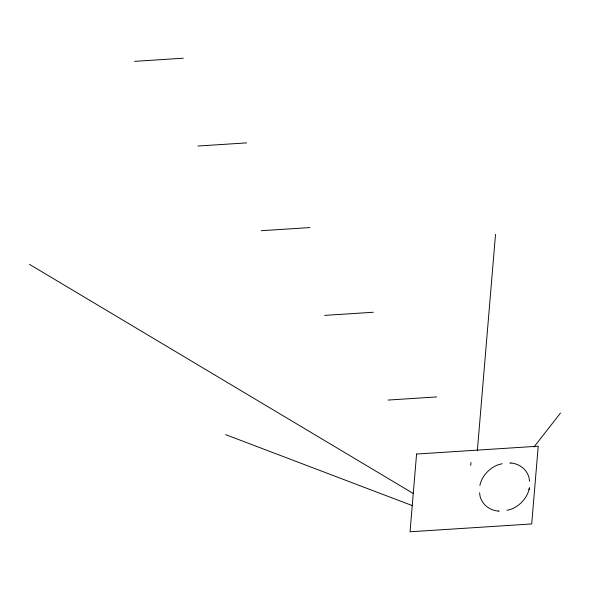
<?xml version="1.0" encoding="UTF-8"?>
<svg xmlns="http://www.w3.org/2000/svg" width="590" height="590" viewBox="0 0 590 590"><rect width="100%" height="100%" fill="white"/><g stroke="black" fill="none" stroke-linecap="round" stroke-linejoin="round"><path stroke-width="0.89" d="M470.739 465.377L470.982 462.479M477.34 450.819L495.519 234.355M479.943 485.496L480.076 484.434A26.587 22.789 -36.8 0 1 497.835 464.883L502.193 463.696M506.913 510.372L511.265 509.192A26.587 22.789 -36.8 0 0 529.031 489.634L529.164 488.572M499.273 511.095L498.226 510.933M510.881 463.135L509.826 462.98M529.488 487.524L529.031 489.634M534.009 446.977L560.5 413.029M134.601 61.345L183.261 58.211M197.952 146.025L246.613 142.891M261.304 230.705L309.964 227.57M324.655 315.385L373.322 312.25M388.006 400.064L436.674 396.93M225.557 434.609L412.344 505.615M29.5 264.372L413.133 493.395M529.54 481.285L528.935 477.244A26.587 22.789 -36.8 0 0 510.925 462.951M479.559 492.79L480.164 496.824A26.587 22.789 -36.8 0 0 498.174 511.117M416.577 454.035L410.043 531.789L531.701 523.95L538.227 446.202L416.577 454.035"/></g></svg>
